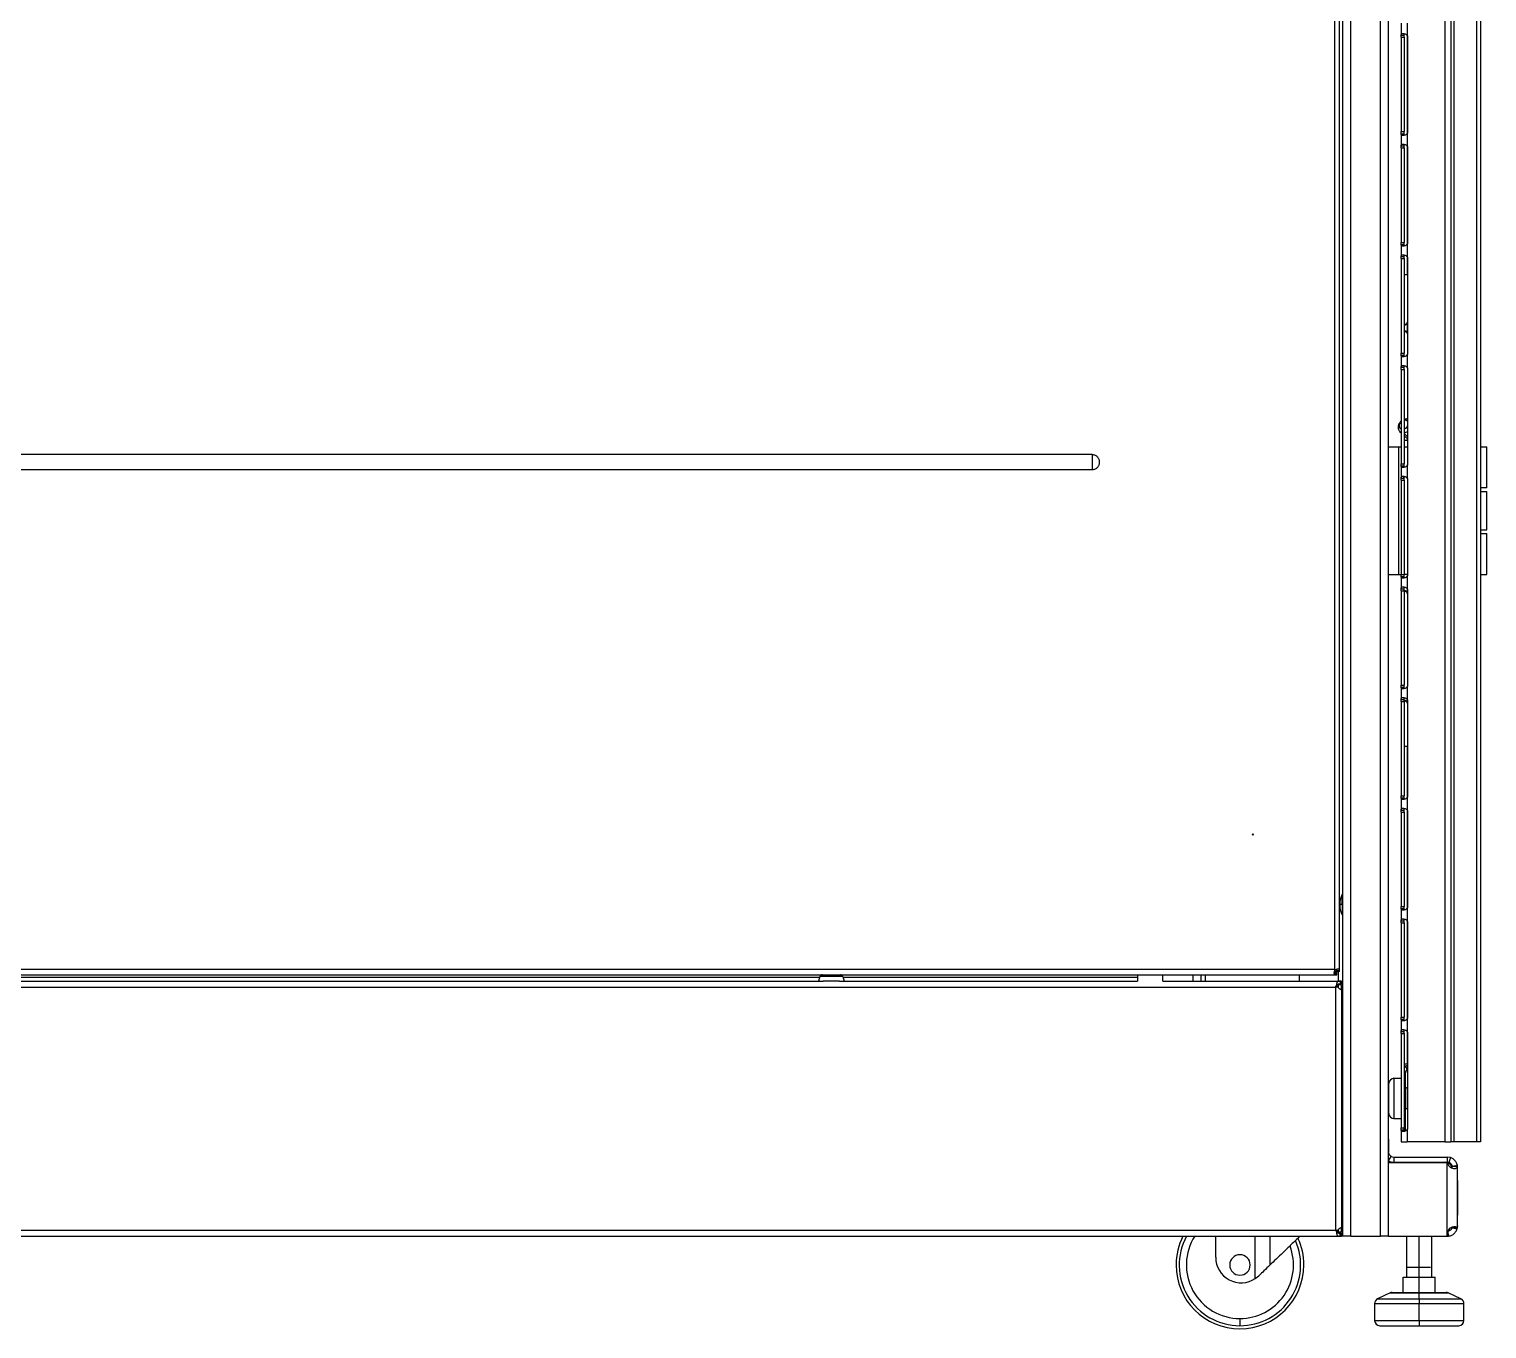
# Model space of a CAD drawing. Header units: millimetres. Extents: x 167 to 1022, y 285 to 720.
# Drawn here: x 460.1 to 517.2, y 285 to 336 of the extents above; entities that cross this region are included whole.
import ezdxf

# ---------------------------------------------------------------- set-up
doc = ezdxf.new("R2010")
doc.units = ezdxf.units.MM

msp = doc.modelspace()

# ---------------------------------------------------------------- linework, layer by layer
at = {"color": 7, "linetype": 'Continuous', "lineweight": 25}
for p, q in [((511.597, 288.629), (511.597, 484.129)), ((511.917, 288.629), (511.917, 484.129)), ((513.077, 288.629), (513.077, 484.129)), ((513.397, 291.499), (513.397, 484.129)), ((515.597, 483.729), (515.597, 292.329)), ((515.837, 483.729), (515.837, 292.329)), ((516.997, 483.729), (516.997, 292.329)), ((511.272, 381.059), (511.272, 299.079)), ((511.472, 299.039), (511.472, 381.099)), ((515.957, 380.086), (515.957, 292.329)), ((516.837, 380.029), (516.837, 292.329)), ((513.887, 336.199), (513.887, 335.718)), ((514.127, 336.199), (514.127, 335.718)), ((513.887, 335.718), (514.007, 335.718)), ((513.887, 335.639), (513.887, 335.718)), ((513.887, 335.639), (514.007, 335.639)), ((513.887, 335.639), (513.887, 331.939)), ((514.007, 335.639), (514.007, 335.718)), ((514.007, 335.639), (514.007, 331.939)), ((514.127, 335.718), (514.127, 331.859)), ((514.15, 331.939), (514.15, 335.639)), ((513.887, 331.939), (514.007, 331.939)), ((513.887, 331.859), (513.887, 331.939)), ((513.887, 331.859), (514.007, 331.859)), ((513.887, 331.859), (513.887, 331.378)), ((514.007, 331.859), (514.007, 331.939)), ((514.127, 331.859), (514.127, 331.378)), ((513.887, 331.378), (514.007, 331.378)), ((513.887, 331.299), (513.887, 331.378)), ((513.887, 331.299), (514.007, 331.299)), ((513.887, 331.299), (513.887, 327.599)), ((514.007, 331.299), (514.007, 331.378)), ((514.007, 331.299), (514.007, 327.599)), ((514.127, 331.378), (514.127, 327.519)), ((514.15, 327.599), (514.15, 331.299)), ((513.887, 327.599), (514.007, 327.599)), ((513.887, 327.519), (513.887, 327.599)), ((513.887, 327.519), (514.007, 327.519)), ((513.887, 327.519), (513.887, 327.038)), ((514.007, 327.519), (514.007, 327.599)), ((514.127, 327.519), (514.127, 327.038)), ((513.887, 327.038), (514.007, 327.038)), ((513.887, 326.959), (513.887, 327.038)), ((513.887, 326.959), (514.007, 326.959)), ((513.887, 326.959), (513.887, 323.259)), ((514.007, 326.959), (514.007, 327.038)), ((514.007, 326.959), (514.007, 323.259)), ((514.127, 327.038), (514.127, 326.329)), ((514.15, 323.259), (514.15, 326.959)), ((514.127, 326.329), (514.007, 326.329)), ((514.127, 326.329), (514.15, 326.329)), ((514.127, 324.439), (514.127, 324.048)), ((513.887, 323.259), (514.007, 323.259)), ((513.887, 323.179), (513.887, 323.259)), ((513.887, 323.179), (514.007, 323.179)), ((513.887, 323.179), (513.887, 322.698)), ((514.007, 323.179), (514.007, 323.259)), ((514.127, 323.179), (514.127, 322.698)), ((513.887, 322.698), (514.007, 322.698)), ((513.887, 322.619), (513.887, 322.698)), ((513.887, 322.619), (514.007, 322.619)), ((513.887, 322.619), (513.887, 318.919)), ((514.007, 322.619), (514.007, 322.698)), ((514.007, 322.619), (514.007, 318.919)), ((514.15, 318.919), (514.15, 322.619)), ((514.096, 320.676), (514.007, 320.659)), ((514.029, 320.628), (514.096, 320.676)), ((514.15, 320.664), (514.096, 320.676)), ((513.828, 320.185), (513.887, 320.129)), ((514.029, 320.628), (514.007, 320.624)), ((514.007, 320.097), (514.15, 319.964)), ((513.397, 319.579), (513.797, 319.579)), ((513.797, 314.579), (513.797, 319.579)), ((513.797, 319.579), (513.887, 319.579)), ((514.007, 320.018), (514.15, 319.884)), ((514.127, 319.829), (514.007, 319.829)), ((514.007, 319.579), (514.15, 319.579)), ((514.127, 319.906), (514.127, 319.829)), ((514.127, 319.829), (514.15, 319.829)), ((516.997, 319.579), (517.247, 319.579)), ((517.247, 317.979), (517.247, 319.579)), ((501.777, 319.278), (412.317, 319.278)), ((501.777, 319.278), (501.777, 318.68)), ((501.777, 318.68), (412.317, 318.68)), ((513.887, 318.919), (514.007, 318.919)), ((513.887, 318.839), (513.887, 318.919)), ((513.887, 318.839), (514.007, 318.839)), ((513.887, 318.839), (513.887, 318.358)), ((513.887, 318.358), (514.007, 318.358)), ((513.887, 318.279), (513.887, 318.358)), ((513.997, 318.773), (513.997, 318.826)), ((513.997, 318.372), (513.997, 318.425)), ((514.007, 318.839), (514.007, 318.919)), ((514.007, 318.279), (514.007, 318.358)), ((514.127, 318.839), (514.127, 318.358)), ((513.887, 318.279), (514.007, 318.279)), ((513.887, 318.279), (513.887, 314.579)), ((514.007, 318.279), (514.007, 314.579)), ((514.15, 314.579), (514.15, 318.279)), ((517.247, 317.979), (516.997, 317.979)), ((516.997, 317.829), (517.247, 317.829)), ((517.247, 316.329), (517.247, 317.829)), ((516.997, 316.329), (517.247, 316.329)), ((516.997, 316.179), (517.247, 316.179)), ((517.247, 314.579), (517.247, 316.179)), ((513.397, 314.579), (513.797, 314.579)), ((513.797, 314.579), (513.887, 314.579)), ((513.887, 314.579), (514.007, 314.579)), ((513.887, 314.499), (513.887, 314.579)), ((513.887, 314.499), (514.007, 314.499)), ((513.887, 314.499), (513.887, 314.018)), ((514.007, 314.499), (514.007, 314.579)), ((514.15, 314.579), (514.007, 314.579)), ((514.127, 314.499), (514.127, 314.018)), ((516.997, 314.579), (517.247, 314.579)), ((513.887, 314.018), (514.007, 314.018)), ((513.887, 313.939), (513.887, 314.018)), ((513.887, 313.939), (514.007, 313.939)), ((513.887, 313.939), (513.887, 310.239)), ((514.007, 313.939), (514.007, 314.018)), ((514.007, 313.939), (514.007, 310.239)), ((514.127, 314.018), (514.127, 313.858)), ((514.15, 310.239), (514.15, 313.939)), ((513.887, 310.239), (514.007, 310.239)), ((513.887, 310.159), (513.887, 310.239)), ((513.887, 310.159), (514.007, 310.159)), ((513.887, 310.159), (513.887, 309.678)), ((514.007, 310.159), (514.007, 310.239)), ((514.127, 310.159), (514.127, 309.678)), ((513.887, 309.678), (514.007, 309.678)), ((513.887, 309.599), (513.887, 309.678)), ((513.887, 309.599), (514.007, 309.599)), ((513.887, 309.599), (513.887, 305.899)), ((514.007, 309.599), (514.007, 309.678)), ((514.007, 309.599), (514.007, 305.899)), ((514.127, 309.678), (514.127, 309.558)), ((514.15, 305.899), (514.15, 309.599)), ((514.127, 307.829), (514.007, 307.829)), ((514.127, 307.829), (514.15, 307.829)), ((514.127, 307.829), (514.127, 305.819)), ((513.887, 305.899), (514.007, 305.899)), ((513.887, 305.819), (513.887, 305.899)), ((513.887, 305.819), (514.007, 305.819)), ((513.887, 305.819), (513.887, 305.338)), ((514.007, 305.819), (514.007, 305.899)), ((514.127, 305.819), (514.127, 305.338)), ((513.887, 305.338), (514.007, 305.338)), ((513.887, 305.259), (513.887, 305.338)), ((513.887, 305.259), (514.007, 305.259)), ((513.887, 305.259), (513.887, 301.559)), ((514.007, 305.259), (514.007, 305.338)), ((514.007, 305.259), (514.007, 301.559)), ((514.127, 305.338), (514.127, 301.479)), ((514.15, 301.559), (514.15, 305.259)), ((511.577, 301.629), (511.577, 302.029)), ((511.597, 301.959), (511.577, 301.959)), ((511.577, 301.629), (511.477, 301.629)), ((511.577, 301.629), (511.577, 301.229)), ((511.597, 301.629), (511.577, 301.629)), ((511.577, 301.299), (511.597, 301.299)), ((513.887, 301.559), (514.007, 301.559)), ((513.887, 301.479), (513.887, 301.559)), ((513.887, 301.479), (514.007, 301.479)), ((513.887, 301.479), (513.887, 300.998)), ((514.007, 301.479), (514.007, 301.559)), ((514.127, 301.479), (514.127, 300.998)), ((513.887, 300.998), (514.007, 300.998)), ((513.887, 300.919), (513.887, 300.998)), ((513.887, 300.919), (514.007, 300.919)), ((513.887, 300.919), (513.887, 297.219)), ((514.007, 300.919), (514.007, 300.998)), ((514.007, 300.919), (514.007, 297.219)), ((514.127, 300.998), (514.127, 297.139)), ((514.15, 297.219), (514.15, 300.919)), ((511.272, 299.079), (402.822, 299.079)), ((511.308, 299.067), (511.272, 299.079)), ((511.284, 299.043), (511.272, 299.079)), ((511.372, 299.004), (511.272, 299.004)), ((511.312, 298.879), (511.312, 298.979)), ((511.312, 298.979), (511.372, 298.979)), ((511.472, 299.039), (511.372, 299.039)), ((511.372, 299.004), (511.372, 299.039)), ((511.472, 299.004), (511.372, 299.004)), ((511.372, 298.879), (511.372, 298.979)), ((511.427, 298.629), (511.427, 299.004)), ((511.472, 299.004), (511.472, 299.039)), ((402.783, 298.879), (511.312, 298.879)), ((402.787, 298.389), (511.307, 298.389)), ((422.872, 298.629), (491.223, 298.629)), ((423.005, 298.779), (491.09, 298.779)), ((491.097, 298.806), (491.047, 298.629)), ((491.997, 298.806), (491.097, 298.806)), ((491.872, 298.629), (491.223, 298.629)), ((491.872, 298.629), (503.547, 298.629)), ((491.997, 298.806), (492.047, 298.629)), ((492.005, 298.779), (503.547, 298.779)), ((503.547, 298.879), (503.547, 298.626)), ((504.547, 298.626), (504.547, 298.879)), ((504.547, 298.629), (511.499, 298.629)), ((505.727, 298.629), (505.727, 298.879)), ((506.047, 298.629), (506.047, 298.879)), ((506.217, 298.629), (506.217, 298.879)), ((509.897, 298.629), (509.897, 298.879)), ((511.307, 298.389), (511.36, 298.47)), ((511.307, 298.389), (511.392, 298.41)), ((511.307, 298.389), (511.307, 288.869)), ((511.312, 298.879), (511.372, 298.879)), ((511.392, 298.41), (511.35, 298.41)), ((511.358, 298.509), (511.358, 298.509)), ((511.36, 298.47), (511.36, 298.429)), ((511.407, 298.389), (511.407, 298.498)), ((511.427, 298.479), (511.427, 298.505)), ((511.427, 298.36), (511.427, 298.479)), ((511.547, 298.479), (511.427, 298.479)), ((511.499, 298.629), (511.499, 298.509)), ((511.547, 298.629), (511.499, 298.629)), ((511.547, 298.509), (511.499, 298.509)), ((511.547, 298.629), (511.547, 298.509)), ((511.547, 298.292), (511.547, 298.479)), ((511.547, 298.292), (511.536, 298.292)), ((511.547, 298.292), (511.547, 288.966)), ((513.887, 297.219), (514.007, 297.219)), ((513.887, 297.139), (513.887, 297.219)), ((514.007, 297.139), (514.007, 297.219)), ((513.887, 297.139), (514.007, 297.139)), ((513.887, 297.139), (513.887, 296.658)), ((513.887, 296.658), (514.007, 296.658)), ((513.887, 296.579), (513.887, 296.658)), ((514.007, 296.579), (514.007, 296.658)), ((514.127, 297.139), (514.127, 296.658)), ((514.127, 296.658), (514.127, 295.379)), ((513.887, 296.579), (514.007, 296.579)), ((513.887, 296.579), (513.887, 292.879)), ((514.007, 296.579), (514.007, 292.879)), ((514.15, 292.879), (514.15, 296.579)), ((514.127, 295.379), (514.007, 295.379)), ((514.007, 295.029), (514.057, 295.029)), ((514.088, 295.304), (514.057, 295.289)), ((514.132, 295.159), (514.057, 295.289)), ((514.057, 292.753), (514.057, 295.029)), ((514.127, 295.379), (514.15, 295.379)), ((513.407, 293.439), (513.407, 294.619)), ((513.607, 294.819), (513.607, 293.239)), ((513.607, 294.819), (513.887, 294.819)), ((514.067, 294.369), (514.057, 294.369)), ((514.067, 293.604), (514.067, 294.454)), ((514.15, 294.415), (514.067, 294.454)), ((513.607, 293.239), (513.887, 293.239)), ((514.067, 293.689), (514.057, 293.689)), ((514.15, 293.643), (514.067, 293.604)), ((513.887, 292.879), (514.007, 292.879)), ((513.887, 292.799), (513.887, 292.879)), ((513.887, 292.799), (514.007, 292.799)), ((513.887, 292.799), (513.887, 292.329)), ((514.007, 292.799), (514.007, 292.879)), ((514.127, 292.799), (514.127, 292.329)), ((513.397, 292.429), (513.397, 291.929)), ((513.887, 292.329), (514.127, 292.329)), ((515.597, 292.329), (514.127, 292.329)), ((515.597, 292.329), (515.837, 292.329)), ((515.957, 292.329), (515.837, 292.329)), ((516.837, 292.329), (515.957, 292.329)), ((516.997, 292.329), (516.837, 292.329)), ((513.397, 291.582), (513.497, 291.756)), ((513.397, 288.629), (513.397, 291.499)), ((515.697, 291.499), (513.397, 291.499)), ((513.497, 291.529), (513.497, 291.499)), ((513.497, 291.529), (513.597, 291.529)), ((513.597, 291.729), (513.597, 291.529)), ((513.597, 291.729), (515.697, 291.729)), ((513.597, 291.529), (515.697, 291.529)), ((513.897, 291.529), (513.897, 291.499)), ((515.697, 291.729), (515.697, 291.529)), ((515.822, 291.709), (515.697, 291.729)), ((515.76, 291.519), (515.697, 291.529)), ((515.716, 291.494), (515.697, 291.499)), ((515.697, 288.629), (515.697, 291.499)), ((515.702, 291.498), (515.702, 291.498)), ((515.822, 291.709), (515.76, 291.519)), ((516.086, 291.355), (515.892, 291.355)), ((516.091, 291.403), (515.894, 291.366)), ((515.895, 291.355), (515.894, 291.366)), ((516.097, 291.329), (516.086, 291.355)), ((516.097, 291.329), (516.091, 291.403)), ((516.097, 289.029), (516.097, 291.329)), ((516.107, 290.81), (516.097, 290.81)), ((516.107, 290.47), (516.097, 290.47)), ((516.107, 290.47), (516.107, 290.81)), ((516.107, 289.788), (516.107, 290.47)), ((516.107, 289.788), (516.097, 289.788)), ((516.107, 289.448), (516.107, 289.788)), ((516.107, 289.448), (516.097, 289.448)), ((402.787, 288.869), (511.307, 288.869)), ((511.307, 288.869), (511.35, 288.848)), ((511.307, 288.869), (511.392, 288.848)), ((511.307, 288.869), (511.36, 288.788)), ((511.392, 288.848), (511.35, 288.848)), ((511.36, 288.788), (511.36, 288.829)), ((511.407, 288.869), (511.407, 288.759)), ((511.427, 288.779), (511.427, 288.898)), ((511.547, 288.779), (511.427, 288.779)), ((511.427, 288.753), (511.427, 288.779)), ((511.499, 288.629), (511.499, 288.749)), ((511.499, 288.749), (511.547, 288.749)), ((511.547, 288.779), (511.547, 288.966)), ((511.547, 288.629), (511.547, 288.749)), ((515.758, 288.668), (515.697, 288.629)), ((515.735, 288.702), (515.72, 288.83)), ((515.743, 288.632), (515.741, 288.656)), ((515.775, 288.909), (515.797, 288.909)), ((516.077, 288.947), (515.887, 288.947)), ((516.077, 288.903), (515.946, 288.947)), ((516.097, 289.029), (516.077, 288.947)), ((516.097, 289.029), (516.077, 288.903)), ((402.596, 288.629), (511.499, 288.629)), ((506.617, 287.799), (506.617, 288.629)), ((508.17, 286.966), (508.17, 288.629)), ((508.743, 288.629), (508.743, 287.495)), ((509.917, 288.629), (509.917, 288.625)), ((511.499, 288.629), (511.547, 288.629)), ((511.597, 288.629), (511.547, 288.629)), ((511.917, 288.629), (511.597, 288.629)), ((511.917, 288.629), (513.077, 288.629)), ((513.397, 288.629), (513.077, 288.629)), ((513.397, 288.629), (515.697, 288.629)), ((514.097, 288.629), (514.097, 287.018)), ((514.597, 287.018), (514.597, 288.629)), ((515.097, 287.018), (515.097, 288.629)), ((508.17, 286.966), (508.311, 287.079)), ((513.967, 286.418), (513.967, 287.018)), ((513.967, 287.018), (514.597, 287.018)), ((514.597, 286.418), (514.597, 287.018)), ((514.597, 287.018), (515.227, 287.018)), ((515.227, 286.418), (515.227, 287.018)), ((513.458, 286.4), (512.964, 286.172)), ((513.458, 286.4), (514.597, 286.4)), ((513.541, 286.418), (514.597, 286.418)), ((514.597, 286.418), (515.654, 286.418)), ((514.597, 286.418), (514.597, 286.4)), ((514.597, 286.172), (514.597, 286.4)), ((514.597, 286.4), (515.737, 286.4)), ((516.231, 286.172), (515.737, 286.4)), ((512.847, 285.99), (512.847, 285.318)), ((512.847, 285.99), (514.597, 285.99)), ((512.964, 286.172), (514.597, 286.172)), ((514.597, 286.172), (514.597, 285.99)), ((514.597, 286.172), (516.231, 286.172)), ((514.597, 285.318), (514.597, 285.99)), ((514.597, 285.99), (516.347, 285.99)), ((516.347, 285.318), (516.347, 285.99)), ((507.567, 285.399), (507.567, 285.118)), ((512.847, 285.318), (514.597, 285.318)), ((514.597, 285.318), (514.597, 285.118)), ((514.597, 285.318), (516.347, 285.318)), ((513.047, 285.118), (514.597, 285.118)), ((514.597, 285.118), (516.147, 285.118))]:
    msp.add_line(p, q, dxfattribs=at)
at = {"color": 7, "linetype": 'Continuous', "lineweight": 25, "flags": 128}
msp.add_lwpolyline([(514.057, 295.289), (514.025, 295.267), (514.007, 295.252)], dxfattribs=at)
at = {"color": 7, "linetype": 'Continuous', "lineweight": 25}
for centre, radius, start, end in [((514, 335.639), 0.15, 0, 31.9707), ((514, 331.939), 0.15, 328.0293, 0), ((514, 331.299), 0.15, 0, 31.9707), ((514, 327.599), 0.15, 328.0293, 0), ((514, 326.959), 0.15, 0, 31.9707), ((514, 324.519), 0.15, 328.0293, 0), ((514, 323.969), 0.15, 0, 31.9707), ((514, 323.259), 0.15, 328.0293, 0), ((514, 322.619), 0.15, 0, 31.9707), ((514, 318.919), 0.15, 328.0293, 0), ((514, 318.279), 0.15, 0, 31.9707), ((514, 314.579), 0.15, 328.0293, 0), ((514, 313.939), 0.15, 0, 31.9707), ((514, 313.779), 0.15, 0, 31.9707), ((514, 310.239), 0.15, 328.0293, 0), ((514, 309.599), 0.15, 0, 31.9707), ((514, 309.479), 0.15, 0, 31.9707), ((514, 305.899), 0.15, 328.0293, 0), ((514, 305.259), 0.15, 0, 31.9707), ((508.072, 304.379), 0.025, 0, 180), ((508.072, 304.379), 0.025, 180, 0), ((512.327, 301.629), 0.85, 151.9275, 180), ((512.327, 301.629), 0.85, 180, 208.0725), ((514, 301.559), 0.15, 328.0293, 0), ((514, 300.919), 0.15, 0, 31.9707), ((491.194, 298.779), 0.1, 90, 164.2395), ((491.901, 298.779), 0.1, 15.7605, 90), ((514, 297.219), 0.15, 328.0293, 360), ((514, 296.579), 0.15, 0, 31.9707), ((514.207, 295.029), 0.15, 120, 180), ((513.607, 294.619), 0.2, 90, 180), ((513.607, 293.439), 0.2, 180, 270), ((514, 292.879), 0.15, 328.0293, 0), ((513.597, 291.929), 0.4, 240, 270), ((513.597, 291.929), 0.2, 240, 270), ((515.597, 291.229), 0.3, 15.0631, 90), ((507.567, 287.499), 2.505, 153.1859, 180), ((507.567, 287.499), 2.381, 151.663, 270), ((507.567, 287.499), 2.1, 147.4459, 270), ((507.567, 287.499), 2.381, 270, 23.7248), ((507.567, 287.499), 2.1, 270, 20.7702), ((507.567, 287.499), 2.505, 0, 24.7495), ((515.697, 289.029), 0.4, 270, 276.6042), ((507.567, 287.499), 2.505, 180, 0), ((507.617, 287.799), 1, 180, 303.5634), ((507.567, 287.499), 0.4, 0, 180), ((507.567, 287.499), 0.4, 180, 0), ((513.541, 286.218), 0.2, 90, 114.7751), ((515.654, 286.218), 0.2, 65.2249, 90), ((513.047, 285.99), 0.2, 114.7751, 180), ((516.147, 285.99), 0.2, 0, 65.2249), ((513.047, 285.318), 0.2, 180, 270), ((516.147, 285.318), 0.2, 270, 0)]:
    msp.add_arc(centre, radius, start, end, dxfattribs=at)
for points, knots in [([(513.887, 335.718), (513.888, 335.73), (513.889, 335.753), (513.901, 335.774), (513.924, 335.786), (513.956, 335.79), (513.997, 335.786), (514.042, 335.774), (514.089, 335.753), (514.115, 335.73), (514.127, 335.718)], [0, 0, 0, 0, 0.124908, 0.249934, 0.374966, 0.5, 0.625034, 0.750066, 0.875092, 1, 1, 1, 1]), ([(514.007, 335.718), (514.008, 335.727), (514.008, 335.746), (514.011, 335.767), (514.018, 335.775), (514.021, 335.778)], [0, 0, 0, 0, 0.371395, 0.742381, 1, 1, 1, 1]), ([(514.127, 331.859), (514.115, 331.848), (514.089, 331.825), (514.042, 331.804), (513.997, 331.792), (513.956, 331.788), (513.924, 331.792), (513.901, 331.804), (513.889, 331.825), (513.888, 331.848), (513.887, 331.859)], [0, 0, 0, 0, 0.124908, 0.249934, 0.374966, 0.5, 0.625034, 0.750066, 0.875092, 1, 1, 1, 1]), ([(514.013, 331.811), (514.011, 331.818), (514.008, 331.832), (514.008, 331.85), (514.007, 331.859)], [0, 0, 0, 0, 0.492849, 1, 1, 1, 1]), ([(513.887, 331.378), (513.888, 331.39), (513.889, 331.413), (513.901, 331.434), (513.924, 331.446), (513.956, 331.45), (513.997, 331.446), (514.042, 331.434), (514.089, 331.413), (514.115, 331.39), (514.127, 331.378)], [0, 0, 0, 0, 0.124908, 0.249934, 0.374966, 0.5, 0.625034, 0.750066, 0.875092, 1, 1, 1, 1]), ([(514.007, 331.378), (514.008, 331.387), (514.008, 331.406), (514.011, 331.427), (514.018, 331.435), (514.021, 331.438)], [0, 0, 0, 0, 0.371395, 0.742381, 1, 1, 1, 1]), ([(514.127, 327.519), (514.115, 327.508), (514.089, 327.485), (514.042, 327.464), (513.997, 327.452), (513.956, 327.448), (513.924, 327.452), (513.901, 327.464), (513.889, 327.485), (513.888, 327.508), (513.887, 327.519)], [0, 0, 0, 0, 0.124908, 0.249934, 0.374966, 0.5, 0.625034, 0.750066, 0.875092, 1, 1, 1, 1]), ([(514.013, 327.471), (514.011, 327.478), (514.008, 327.492), (514.008, 327.51), (514.007, 327.519)], [0, 0, 0, 0, 0.492849, 1, 1, 1, 1]), ([(513.887, 327.038), (513.888, 327.05), (513.889, 327.073), (513.901, 327.094), (513.924, 327.106), (513.956, 327.11), (513.997, 327.106), (514.042, 327.094), (514.089, 327.073), (514.115, 327.05), (514.127, 327.038)], [0, 0, 0, 0, 0.124908, 0.249934, 0.374966, 0.5, 0.625034, 0.750066, 0.875092, 1, 1, 1, 1]), ([(514.007, 327.038), (514.008, 327.047), (514.008, 327.066), (514.011, 327.087), (514.018, 327.095), (514.021, 327.098)], [0, 0, 0, 0, 0.371395, 0.742381, 1, 1, 1, 1]), ([(514.007, 324.439), (514.008, 324.43), (514.008, 324.412), (514.012, 324.389), (514.021, 324.376), (514.032, 324.37), (514.042, 324.368), (514.054, 324.37), (514.071, 324.376), (514.092, 324.389), (514.113, 324.412), (514.123, 324.43), (514.127, 324.439)], [0, 0, 0, 0, 0.125113, 0.250088, 0.374797, 0.437403, 0.5, 0.562597, 0.625203, 0.749912, 0.874887, 1, 1, 1, 1]), ([(514.127, 324.048), (514.123, 324.057), (514.113, 324.076), (514.092, 324.099), (514.071, 324.112), (514.054, 324.118), (514.042, 324.119), (514.032, 324.118), (514.021, 324.112), (514.012, 324.099), (514.008, 324.076), (514.008, 324.057), (514.007, 324.048)], [0, 0, 0, 0, 0.125113, 0.250088, 0.374797, 0.437403, 0.5, 0.562597, 0.625203, 0.749912, 0.874887, 1, 1, 1, 1]), ([(514.127, 324.048), (514.115, 324.06), (514.089, 324.083), (514.045, 324.103), (514.019, 324.109), (514.007, 324.112)], [0, 0, 0, 0, 0.359165, 0.71867, 1, 1, 1, 1]), ([(514.021, 324.379), (514.028, 324.381), (514.05, 324.387), (514.089, 324.405), (514.115, 324.428), (514.127, 324.439)], [0, 0, 0, 0, 0.195261, 0.597821, 1, 1, 1, 1]), ([(514.127, 323.179), (514.115, 323.168), (514.089, 323.145), (514.042, 323.124), (513.997, 323.112), (513.956, 323.108), (513.924, 323.112), (513.901, 323.124), (513.889, 323.145), (513.888, 323.168), (513.887, 323.179)], [0, 0, 0, 0, 0.124908, 0.249934, 0.374966, 0.5, 0.625034, 0.750066, 0.875092, 1, 1, 1, 1]), ([(514.013, 323.131), (514.011, 323.138), (514.008, 323.152), (514.008, 323.17), (514.007, 323.179)], [0, 0, 0, 0, 0.492849, 1, 1, 1, 1]), ([(513.887, 322.698), (513.888, 322.71), (513.889, 322.733), (513.901, 322.754), (513.924, 322.766), (513.956, 322.77), (513.997, 322.766), (514.042, 322.754), (514.089, 322.733), (514.115, 322.71), (514.127, 322.698)], [0, 0, 0, 0, 0.124908, 0.249934, 0.374966, 0.5, 0.625034, 0.750066, 0.875092, 1, 1, 1, 1]), ([(514.007, 322.698), (514.008, 322.707), (514.008, 322.726), (514.011, 322.747), (514.018, 322.755), (514.021, 322.758)], [0, 0, 0, 0, 0.371395, 0.742381, 1, 1, 1, 1]), ([(513.887, 320.59), (513.862, 320.564), (513.808, 320.51), (513.767, 320.404), (513.761, 320.297), (513.8, 320.209), (513.847, 320.158), (513.883, 320.151), (513.887, 320.15)], [0, 0, 0, 0, 0.182775, 0.380356, 0.57793, 0.777102, 0.974179, 1, 1, 1, 1]), ([(513.887, 320.567), (513.872, 320.551), (513.837, 320.516), (513.81, 320.447), (513.806, 320.375), (513.832, 320.317), (513.863, 320.283), (513.886, 320.279), (513.887, 320.278)], [0, 0, 0, 0, 0.174055, 0.376028, 0.578002, 0.780067, 0.98201, 1, 1, 1, 1]), ([(514.007, 320.278), (514.01, 320.278), (514.035, 320.283), (514.081, 320.317), (514.131, 320.368), (514.145, 320.407), (514.15, 320.423)], [0, 0, 0, 0, 0.035969, 0.398573, 0.761396, 1, 1, 1, 1]), ([(514.007, 320.14), (514.03, 320.143), (514.08, 320.149), (514.125, 320.181), (514.15, 320.2)], [0, 0, 0, 0, 0.447501, 1, 1, 1, 1]), ([(514.15, 320.548), (514.147, 320.558), (514.137, 320.587), (514.095, 320.619), (514.051, 320.625), (514.029, 320.628)], [0, 0, 0, 0, 0.18434, 0.592101, 1, 1, 1, 1]), ([(501.777, 319.278), (501.796, 319.276), (501.834, 319.274), (501.888, 319.256), (501.937, 319.227), (501.979, 319.189), (502.012, 319.143), (502.043, 319.074), (502.05, 318.979), (502.043, 318.884), (502.012, 318.815), (501.979, 318.769), (501.937, 318.731), (501.888, 318.702), (501.834, 318.684), (501.796, 318.681), (501.777, 318.68)], [0, 0, 0, 0, 0.06256, 0.125121, 0.187681, 0.250234, 0.312773, 0.375303, 0.500001, 0.624698, 0.687228, 0.749767, 0.812319, 0.874878, 0.93744, 1, 1, 1, 1]), ([(514.127, 318.839), (514.115, 318.828), (514.089, 318.805), (514.042, 318.784), (513.997, 318.772), (513.956, 318.768), (513.924, 318.772), (513.901, 318.784), (513.889, 318.805), (513.888, 318.828), (513.887, 318.839)], [0, 0, 0, 0, 0.124908, 0.249934, 0.374966, 0.5, 0.625034, 0.750066, 0.875092, 1, 1, 1, 1]), ([(513.887, 318.358), (513.888, 318.37), (513.889, 318.393), (513.901, 318.414), (513.924, 318.426), (513.956, 318.43), (513.997, 318.426), (514.042, 318.414), (514.089, 318.393), (514.115, 318.37), (514.127, 318.358)], [0, 0, 0, 0, 0.1249076, 0.2499336, 0.3749664, 0.5, 0.6250336, 0.7500664, 0.8750924, 1, 1, 1, 1]), ([(514.013, 318.791), (514.011, 318.798), (514.008, 318.812), (514.008, 318.83), (514.007, 318.839)], [0, 0, 0, 0, 0.492849, 1, 1, 1, 1]), ([(514.007, 318.358), (514.008, 318.367), (514.008, 318.386), (514.011, 318.407), (514.018, 318.415), (514.021, 318.418)], [0, 0, 0, 0, 0.371395, 0.742381, 1, 1, 1, 1]), ([(514.127, 314.499), (514.115, 314.488), (514.089, 314.465), (514.042, 314.444), (513.997, 314.432), (513.956, 314.428), (513.924, 314.432), (513.901, 314.444), (513.889, 314.465), (513.888, 314.488), (513.887, 314.499)], [0, 0, 0, 0, 0.124908, 0.249934, 0.374966, 0.5, 0.625034, 0.750066, 0.875092, 1, 1, 1, 1]), ([(514.013, 314.451), (514.011, 314.458), (514.008, 314.472), (514.008, 314.49), (514.007, 314.499)], [0, 0, 0, 0, 0.492849, 1, 1, 1, 1]), ([(513.887, 314.018), (513.888, 314.03), (513.889, 314.053), (513.901, 314.074), (513.924, 314.086), (513.956, 314.09), (513.997, 314.086), (514.042, 314.074), (514.089, 314.053), (514.115, 314.03), (514.127, 314.018)], [0, 0, 0, 0, 0.124908, 0.249934, 0.374966, 0.5, 0.625034, 0.750066, 0.875092, 1, 1, 1, 1]), ([(514.007, 314.018), (514.008, 314.027), (514.008, 314.046), (514.011, 314.067), (514.018, 314.075), (514.021, 314.078)], [0, 0, 0, 0, 0.371395, 0.742381, 1, 1, 1, 1]), ([(514.127, 313.858), (514.123, 313.867), (514.113, 313.886), (514.092, 313.909), (514.071, 313.922), (514.054, 313.928), (514.042, 313.929), (514.032, 313.928), (514.021, 313.922), (514.012, 313.909), (514.008, 313.886), (514.008, 313.867), (514.007, 313.858)], [0, 0, 0, 0, 0.125113, 0.250088, 0.374797, 0.437403, 0.5, 0.562597, 0.625203, 0.749912, 0.874887, 1, 1, 1, 1]), ([(514.127, 313.858), (514.115, 313.87), (514.089, 313.893), (514.045, 313.913), (514.019, 313.919), (514.007, 313.922)], [0, 0, 0, 0, 0.359165, 0.71867, 1, 1, 1, 1]), ([(514.127, 310.159), (514.115, 310.148), (514.089, 310.125), (514.042, 310.104), (513.997, 310.092), (513.956, 310.088), (513.924, 310.092), (513.901, 310.104), (513.889, 310.125), (513.888, 310.148), (513.887, 310.159)], [0, 0, 0, 0, 0.124908, 0.249934, 0.374966, 0.5, 0.625034, 0.750066, 0.875092, 1, 1, 1, 1]), ([(514.013, 310.111), (514.011, 310.118), (514.008, 310.132), (514.008, 310.15), (514.007, 310.159)], [0, 0, 0, 0, 0.492849, 1, 1, 1, 1]), ([(513.887, 309.678), (513.888, 309.69), (513.889, 309.713), (513.901, 309.734), (513.924, 309.746), (513.956, 309.75), (513.997, 309.746), (514.042, 309.734), (514.089, 309.713), (514.115, 309.69), (514.127, 309.678)], [0, 0, 0, 0, 0.124908, 0.249934, 0.374966, 0.5, 0.625034, 0.750066, 0.875092, 1, 1, 1, 1]), ([(514.007, 309.678), (514.008, 309.687), (514.008, 309.706), (514.011, 309.727), (514.018, 309.735), (514.021, 309.738)], [0, 0, 0, 0, 0.371395, 0.742381, 1, 1, 1, 1]), ([(514.127, 309.558), (514.123, 309.567), (514.113, 309.586), (514.092, 309.609), (514.071, 309.622), (514.054, 309.628), (514.042, 309.629), (514.032, 309.628), (514.021, 309.622), (514.012, 309.609), (514.008, 309.586), (514.008, 309.567), (514.007, 309.558)], [0, 0, 0, 0, 0.125113, 0.250088, 0.374797, 0.437403, 0.5, 0.562597, 0.625203, 0.749912, 0.874887, 1, 1, 1, 1]), ([(514.127, 309.558), (514.115, 309.57), (514.089, 309.593), (514.045, 309.613), (514.019, 309.619), (514.007, 309.622)], [0, 0, 0, 0, 0.359165, 0.71867, 1, 1, 1, 1]), ([(514.127, 305.819), (514.115, 305.808), (514.089, 305.785), (514.042, 305.764), (513.997, 305.752), (513.956, 305.748), (513.924, 305.752), (513.901, 305.764), (513.889, 305.785), (513.888, 305.808), (513.887, 305.819)], [0, 0, 0, 0, 0.124908, 0.249934, 0.374966, 0.5, 0.625034, 0.750066, 0.875092, 1, 1, 1, 1]), ([(514.013, 305.771), (514.011, 305.778), (514.008, 305.792), (514.008, 305.81), (514.007, 305.819)], [0, 0, 0, 0, 0.492849, 1, 1, 1, 1]), ([(513.887, 305.338), (513.888, 305.35), (513.889, 305.373), (513.901, 305.394), (513.924, 305.406), (513.956, 305.41), (513.997, 305.406), (514.042, 305.394), (514.089, 305.373), (514.115, 305.35), (514.127, 305.338)], [0, 0, 0, 0, 0.124908, 0.249934, 0.374966, 0.5, 0.625034, 0.750066, 0.875092, 1, 1, 1, 1]), ([(514.007, 305.338), (514.008, 305.347), (514.008, 305.366), (514.011, 305.387), (514.018, 305.395), (514.021, 305.398)], [0, 0, 0, 0, 0.371395, 0.742381, 1, 1, 1, 1]), ([(514.127, 301.479), (514.115, 301.468), (514.089, 301.445), (514.042, 301.424), (513.997, 301.412), (513.956, 301.408), (513.924, 301.412), (513.901, 301.424), (513.889, 301.445), (513.888, 301.468), (513.887, 301.479)], [0, 0, 0, 0, 0.124908, 0.249934, 0.374966, 0.5, 0.625034, 0.750066, 0.875092, 1, 1, 1, 1]), ([(514.013, 301.431), (514.011, 301.438), (514.008, 301.452), (514.008, 301.47), (514.007, 301.479)], [0, 0, 0, 0, 0.4928493, 1, 1, 1, 1]), ([(513.887, 300.998), (513.888, 301.01), (513.889, 301.033), (513.901, 301.054), (513.924, 301.066), (513.956, 301.07), (513.997, 301.066), (514.042, 301.054), (514.089, 301.033), (514.115, 301.01), (514.127, 300.998)], [0, 0, 0, 0, 0.124908, 0.249934, 0.374966, 0.5, 0.625034, 0.750066, 0.875092, 1, 1, 1, 1]), ([(514.007, 300.998), (514.008, 301.007), (514.008, 301.026), (514.011, 301.047), (514.018, 301.055), (514.021, 301.058)], [0, 0, 0, 0, 0.371395, 0.742381, 1, 1, 1, 1]), ([(511.284, 299.043), (511.278, 299.032), (511.267, 299.011), (511.258, 298.978), (511.253, 298.947), (511.254, 298.921), (511.259, 298.901), (511.27, 298.887), (511.287, 298.88), (511.304, 298.879), (511.312, 298.879)], [0, 0, 0, 0, 0.124997, 0.250018, 0.375034, 0.500051, 0.625067, 0.750084, 0.875083, 1, 1, 1, 1]), ([(511.254, 299.011), (511.254, 299.006), (511.254, 298.996), (511.263, 298.987), (511.281, 298.98), (511.3, 298.979), (511.312, 298.979)], [0, 0, 0, 0, 0.195658, 0.396881, 0.598378, 1, 1, 1, 1]), ([(511.308, 299.067), (511.303, 299.064), (511.293, 299.057), (511.287, 299.047), (511.284, 299.043)], [0, 0, 0, 0, 0.560027, 1, 1, 1, 1]), ([(511.472, 299.039), (511.472, 299.047), (511.472, 299.064), (511.464, 299.081), (511.45, 299.092), (511.43, 299.098), (511.404, 299.098), (511.374, 299.094), (511.341, 299.084), (511.319, 299.073), (511.308, 299.067)], [0, 0, 0, 0, 0.124917, 0.249916, 0.374933, 0.499949, 0.624966, 0.749982, 0.875003, 1, 1, 1, 1]), ([(511.372, 299.039), (511.372, 299.052), (511.372, 299.071), (511.366, 299.083), (511.364, 299.088)], [0, 0, 0, 0, 0.665908, 1, 1, 1, 1]), ([(511.499, 298.629), (511.486, 298.629), (511.459, 298.629), (511.427, 298.625), (511.401, 298.615), (511.381, 298.599), (511.368, 298.576), (511.36, 298.545), (511.356, 298.51), (511.359, 298.483), (511.36, 298.47)], [0, 0, 0, 0, 0.124893, 0.249876, 0.374897, 0.499919, 0.624947, 0.749965, 0.874984, 1, 1, 1, 1]), ([(511.499, 298.509), (511.481, 298.509), (511.444, 298.509), (511.403, 298.504), (511.377, 298.491), (511.363, 298.477), (511.36, 298.463), (511.358, 298.456)], [0, 0, 0, 0, 0.289161, 0.577672, 0.722289, 0.866716, 1, 1, 1, 1]), ([(511.547, 298.292), (511.547, 298.291), (511.545, 298.288), (511.534, 298.29), (511.517, 298.296), (511.495, 298.308), (511.468, 298.325), (511.44, 298.347), (511.413, 298.375), (511.399, 298.398), (511.392, 298.41)], [0, 0, 0, 0, 0.125007, 0.250015, 0.375023, 0.500038, 0.625051, 0.750066, 0.875064, 1, 1, 1, 1]), ([(514.127, 297.139), (514.115, 297.128), (514.089, 297.105), (514.042, 297.084), (513.997, 297.072), (513.956, 297.068), (513.924, 297.072), (513.901, 297.084), (513.889, 297.105), (513.888, 297.128), (513.887, 297.139)], [0, 0, 0, 0, 0.124908, 0.249934, 0.374966, 0.5, 0.625034, 0.750066, 0.875092, 1, 1, 1, 1]), ([(513.887, 296.658), (513.888, 296.67), (513.889, 296.693), (513.901, 296.714), (513.924, 296.726), (513.956, 296.73), (513.997, 296.726), (514.042, 296.714), (514.089, 296.693), (514.115, 296.67), (514.127, 296.658)], [0, 0, 0, 0, 0.124908, 0.249934, 0.374966, 0.5, 0.625034, 0.750066, 0.875092, 1, 1, 1, 1]), ([(514.013, 297.091), (514.011, 297.098), (514.008, 297.112), (514.008, 297.13), (514.007, 297.139)], [0, 0, 0, 0, 0.492849, 1, 1, 1, 1]), ([(514.007, 296.658), (514.008, 296.667), (514.008, 296.686), (514.011, 296.707), (514.018, 296.715), (514.021, 296.718)], [0, 0, 0, 0, 0.371395, 0.742381, 1, 1, 1, 1]), ([(514.057, 295.289), (514.06, 295.29), (514.064, 295.293), (514.098, 295.308), (514.128, 295.321), (514.149, 295.323), (514.15, 295.323)], [0, 0, 0, 0, 0.328786, 0.655365, 0.98576, 1, 1, 1, 1]), ([(514.15, 295.167), (514.15, 295.167), (514.134, 295.162), (514.133, 295.16), (514.132, 295.159)], [0, 0, 0, 0, 0.021505, 1, 1, 1, 1]), ([(514.127, 292.799), (514.115, 292.788), (514.089, 292.765), (514.042, 292.744), (513.997, 292.732), (513.956, 292.728), (513.924, 292.732), (513.901, 292.744), (513.889, 292.765), (513.888, 292.788), (513.887, 292.799)], [0, 0, 0, 0, 0.124908, 0.249934, 0.374966, 0.5, 0.625034, 0.750066, 0.875092, 1, 1, 1, 1]), ([(514.013, 292.751), (514.011, 292.758), (514.008, 292.772), (514.008, 292.79), (514.007, 292.799)], [0, 0, 0, 0, 0.492849, 1, 1, 1, 1]), ([(513.507, 291.751), (513.505, 291.752), (513.5, 291.754), (513.472, 291.771), (513.447, 291.797), (513.432, 291.816), (513.421, 291.834), (513.412, 291.853), (513.405, 291.874), (513.4, 291.894), (513.399, 291.907), (513.398, 291.914)], [0, 0, 0, 0, 0.249974, 0.4992753, 0.6242684, 0.6869166, 0.7495415, 0.8121475, 0.8747512, 0.9373617, 1, 1, 1, 1]), ([(515.716, 291.494), (515.718, 291.477), (515.722, 291.444), (515.746, 291.4), (515.779, 291.363), (515.832, 291.323), (515.905, 291.291), (515.955, 291.286), (515.98, 291.284)], [0, 0, 0, 0, 0.1250252, 0.2501485, 0.3753833, 0.5006675, 0.7502868, 1, 1, 1, 1]), ([(515.894, 291.366), (515.891, 291.378), (515.887, 291.396), (515.874, 291.424), (515.862, 291.444), (515.847, 291.462), (515.826, 291.483), (515.801, 291.501), (515.777, 291.513), (515.762, 291.518), (515.76, 291.519), (515.76, 291.519)], [0, 0, 0, 0, 0.165563, 0.248684, 0.331778, 0.414882, 0.498018, 0.663715, 0.829838, 0.996134, 1, 1, 1, 1]), ([(516.091, 291.403), (516.086, 291.424), (516.075, 291.467), (516.045, 291.532), (516.003, 291.59), (515.953, 291.639), (515.899, 291.676), (515.846, 291.701), (515.812, 291.712), (515.797, 291.716), (515.795, 291.717), (515.795, 291.717)], [0, 0, 0, 0, 0.125031, 0.250075, 0.375122, 0.500163, 0.625183, 0.750123, 0.87485, 0.937432, 1, 1, 1, 1]), ([(515.877, 291.308), (515.881, 291.314), (515.887, 291.327), (515.89, 291.345), (515.892, 291.355)], [0, 0, 0, 0, 0.465546, 1, 1, 1, 1]), ([(515.98, 291.284), (515.994, 291.285), (516.02, 291.286), (516.05, 291.3), (516.074, 291.321), (516.082, 291.343), (516.086, 291.355)], [0, 0, 0, 0, 0.250034, 0.50006, 0.750065, 1, 1, 1, 1]), ([(511.36, 288.788), (511.359, 288.775), (511.356, 288.748), (511.36, 288.712), (511.368, 288.682), (511.381, 288.659), (511.401, 288.642), (511.427, 288.633), (511.459, 288.629), (511.486, 288.629), (511.499, 288.629)], [0, 0, 0, 0, 0.125016, 0.250035, 0.375053, 0.500081, 0.625103, 0.750124, 0.875107, 1, 1, 1, 1]), ([(511.358, 288.802), (511.36, 288.795), (511.363, 288.781), (511.377, 288.766), (511.403, 288.754), (511.444, 288.749), (511.481, 288.749), (511.499, 288.749)], [0, 0, 0, 0, 0.1332838, 0.2777108, 0.4223284, 0.7108394, 1, 1, 1, 1]), ([(511.392, 288.848), (511.399, 288.86), (511.413, 288.883), (511.44, 288.911), (511.468, 288.933), (511.495, 288.95), (511.517, 288.961), (511.534, 288.968), (511.545, 288.97), (511.547, 288.967), (511.547, 288.966)], [0, 0, 0, 0, 0.124936, 0.249934, 0.374949, 0.499962, 0.624977, 0.749985, 0.874993, 1, 1, 1, 1]), ([(516.077, 288.947), (516.067, 288.96), (516.047, 288.985), (515.992, 288.997), (515.923, 288.99), (515.846, 288.963), (515.785, 288.922), (515.745, 288.876), (515.724, 288.836), (515.714, 288.792), (515.717, 288.747), (515.732, 288.704), (515.749, 288.68), (515.758, 288.668)], [0, 0, 0, 0, 0.1249112, 0.2498562, 0.3748033, 0.499729, 0.6245399, 0.6871633, 0.7497506, 0.8122968, 0.8748335, 0.9373938, 1, 1, 1, 1]), ([(515.72, 288.83), (515.726, 288.831), (515.738, 288.833), (515.762, 288.839), (515.79, 288.851), (515.82, 288.869), (515.847, 288.894), (515.867, 288.921), (515.88, 288.946), (515.885, 288.959), (515.887, 288.966)], [0, 0, 0, 0, 0.125265, 0.250429, 0.375416, 0.500182, 0.624859, 0.749708, 0.874779, 1, 1, 1, 1]), ([(515.743, 288.632), (515.759, 288.634), (515.79, 288.638), (515.844, 288.655), (515.898, 288.681), (515.948, 288.715), (515.993, 288.757), (516.031, 288.805), (516.06, 288.855), (516.071, 288.887), (516.077, 288.903)], [0, 0, 0, 0, 0.124941, 0.249939, 0.374955, 0.499977, 0.624999, 0.750018, 0.875029, 1, 1, 1, 1]), ([(509.917, 288.625), (509.803, 288.515), (509.577, 288.297), (509.266, 287.998), (508.987, 287.729), (508.825, 287.573), (508.743, 287.495)], [0, 0, 0, 0, 0.281861, 0.559868, 0.778466, 1, 1, 1, 1]), ([(508.743, 287.495), (508.666, 287.42), (508.527, 287.286), (508.377, 287.142), (508.311, 287.079)], [0, 0, 0, 0, 0.559173, 1, 1, 1, 1]), ([(514.097, 287.418), (514.105, 287.418), (514.12, 287.418), (514.236, 287.418), (514.401, 287.418), (514.532, 287.418), (514.597, 287.418)], [0, 0, 0, 0, 0.2500014, 0.5000008, 0.7499988, 1, 1, 1, 1]), ([(514.597, 287.418), (514.663, 287.418), (514.793, 287.418), (514.953, 287.418), (515.012, 287.418), (515.037, 287.418)], [0, 0, 0, 0, 0.357452, 0.7149, 1, 1, 1, 1])]:
    msp.add_open_spline(points, degree=3, knots=knots, dxfattribs=at)

doc.saveas('drawing.dxf')
